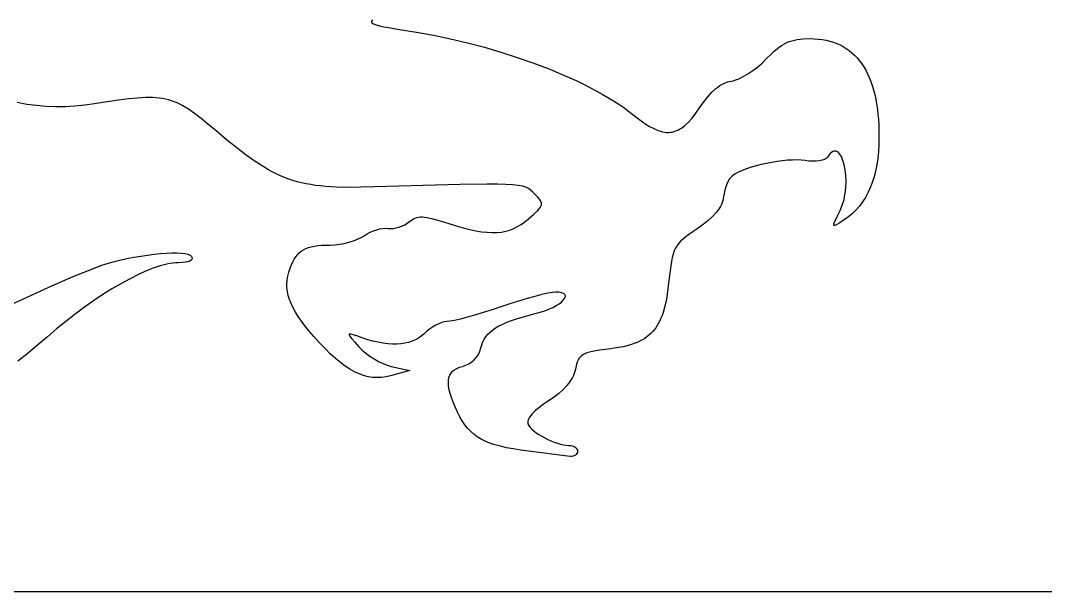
# Model space of a CAD drawing. Extents: x -29462 to 42578, y -23213 to 32194.
# Drawn here: x 22346 to 23529, y 28891 to 29549 of the extents above; entities that cross this region are included whole.
import ezdxf

# ---------------------------------------------------------------- set-up
doc = ezdxf.new("R2010")
doc.units = 0

msp = doc.modelspace()

# ---------------------------------------------------------------- linework, layer by layer
at = {"layer": 'Layer 1'}
for p, q in [((22750.98257, 29548.025836), (22750.686563, 29546.929741)), ((22750.686563, 29546.929741), (22750.854549, 29546.510612)), ((22750.854549, 29546.510612), (22751.347384, 29546.057541)), ((22751.830635, 29549.657523), (22750.98257, 29548.025836)), ((22751.347384, 29546.057541), (22753.240865, 29545.066692)), ((22753.240865, 29545.066692), (22756.233528, 29543.991424)), ((22756.233528, 29543.991424), (22760.1919, 29542.865967)), ((22760.1919, 29542.865967), (22764.982505, 29541.724553)), ((22764.982505, 29541.724553), (22770.471868, 29540.601412)), ((22770.471868, 29540.601412), (22776.526512, 29539.530774)), ((22776.526512, 29539.530774), (22783.012963, 29538.546871)), ((22783.012963, 29538.546871), (22802.622774, 29535.517992)), ((22802.622774, 29535.517992), (22822.330916, 29531.905667)), ((22822.330916, 29531.905667), (22842.03702, 29527.746435)), ((22842.03702, 29527.746435), (22861.640713, 29523.076837)), ((22861.640713, 29523.076837), (22881.041625, 29517.933413)), ((23224.508118, 29520.335568), (23227.271636, 29521.988351)), ((23227.271636, 29521.988351), (23230.049838, 29523.400828)), ((23230.049838, 29523.400828), (23232.876258, 29524.588624)), ((23232.876258, 29524.588624), (23235.78443, 29525.56736)), ((23235.78443, 29525.56736), (23238.807888, 29526.352658)), ((23238.807888, 29526.352658), (23241.980166, 29526.960143)), ((23241.980166, 29526.960143), (23245.334799, 29527.405435)), ((23245.334799, 29527.405435), (23248.90532, 29527.704159)), ((23248.90532, 29527.704159), (23256.828163, 29527.924391)), ((23256.828163, 29527.924391), (23261.672154, 29527.809652)), ((23261.672154, 29527.809652), (23266.369748, 29527.465973)), ((23266.369748, 29527.465973), (23270.920379, 29526.89416)), ((23270.920379, 29526.89416), (23275.323478, 29526.095018)), ((23275.323478, 29526.095018), (23279.578479, 29525.069353)), ((23279.578479, 29525.069353), (23283.684815, 29523.817972)), ((23283.684815, 29523.817972), (23287.641918, 29522.341679)), ((23287.641918, 29522.341679), (23291.449221, 29520.641282)), ((22881.041625, 29517.933413), (22900.139385, 29512.352705)), ((22900.139385, 29512.352705), (22918.833621, 29506.371252)), ((23206.357463, 29504.497591), (23212.930203, 29511.008931)), ((23212.930203, 29511.008931), (23215.970327, 29513.779161)), ((23215.970327, 29513.779161), (23218.890997, 29516.246596)), ((23218.890997, 29516.246596), (23221.72575, 29518.426857)), ((23221.72575, 29518.426857), (23224.508118, 29520.335568)), ((23291.449221, 29520.641282), (23295.106157, 29518.717585)), ((23295.106157, 29518.717585), (23298.612158, 29516.571394)), ((23298.612158, 29516.571394), (23301.966657, 29514.203516)), ((23301.966657, 29514.203516), (23305.169088, 29511.614756)), ((23305.169088, 29511.614756), (23308.218882, 29508.80592)), ((22918.833621, 29506.371252), (22937.023963, 29500.025596)), ((22937.023963, 29500.025596), (22954.610039, 29493.352276)), ((23196.160667, 29495.236969), (23201.438762, 29499.748954)), ((23201.438762, 29499.748954), (23206.357463, 29504.497591)), ((23308.218882, 29508.80592), (23311.115473, 29505.777815)), ((23311.115473, 29505.777815), (23313.858293, 29502.531244)), ((23313.858293, 29502.531244), (23316.446775, 29499.067016)), ((23316.446775, 29499.067016), (23318.880353, 29495.385935)), ((22954.610039, 29493.352276), (22971.491479, 29486.387834)), ((22971.491479, 29486.387834), (22987.56791, 29479.168809)), ((23179.816422, 29484.169039), (23185.184858, 29487.3422)), ((23185.184858, 29487.3422), (23190.68782, 29491.066447)), ((23190.68782, 29491.066447), (23196.160667, 29495.236969)), ((23318.880353, 29495.385935), (23321.158457, 29491.488807)), ((23321.158457, 29491.488807), (23323.280522, 29487.376439)), ((23323.280522, 29487.376439), (23325.24598, 29483.049635)), ((22987.56791, 29479.168809), (22995.272882, 29475.475247)), ((22995.272882, 29475.475247), (23002.738963, 29471.731743)), ((23152.777805, 29473.751703), (23155.032284, 29475.144839)), ((23155.032284, 29475.144839), (23157.275793, 29476.329444)), ((23157.275793, 29476.329444), (23159.509558, 29477.306601)), ((23159.509558, 29477.306601), (23161.734807, 29478.07739)), ((23161.734807, 29478.07739), (23163.952766, 29478.642893)), ((23163.952766, 29478.642893), (23166.164663, 29479.004191)), ((23166.164663, 29479.004191), (23168.064328, 29479.334966)), ((23168.064328, 29479.334966), (23170.141685, 29479.895223)), ((23170.141685, 29479.895223), (23174.747151, 29481.651776)), ((23174.747151, 29481.651776), (23179.816422, 29484.169039)), ((23325.24598, 29483.049635), (23327.054264, 29478.509202)), ((23327.054264, 29478.509202), (23328.704807, 29473.755946)), ((23002.738963, 29471.731743), (23009.953606, 29467.942863)), ((23009.953606, 29467.942863), (23016.904266, 29464.113175)), ((23016.904266, 29464.113175), (23023.578395, 29460.247248)), ((23138.951827, 29460.9532), (23143.625639, 29466.072232)), ((23143.625639, 29466.072232), (23148.231025, 29470.335516)), ((23148.231025, 29470.335516), (23150.511127, 29472.148956)), ((23150.511127, 29472.148956), (23152.777805, 29473.751703)), ((23328.704807, 29473.755946), (23330.197041, 29468.790673)), ((23330.197041, 29468.790673), (23331.530399, 29463.614188)), ((23331.530399, 29463.614188), (23332.704314, 29458.227297)), ((22353.086967, 29452.198763), (22341.924395, 29454.263742)), ((22364.182584, 29450.683146), (22353.086967, 29452.198763)), ((22375.246528, 29449.709377), (22364.182584, 29450.683146)), ((22419.891162, 29451.082465), (22408.601115, 29449.963999)), ((22431.325933, 29452.705201), (22419.891162, 29451.082465)), ((22445.831035, 29455.015392), (22431.325933, 29452.705201)), ((22458.778022, 29456.934445), (22445.831035, 29455.015392)), ((22470.335807, 29458.425315), (22458.778022, 29456.934445)), ((22480.673299, 29459.450956), (22470.335807, 29458.425315)), ((22489.959409, 29459.974323), (22480.673299, 29459.450956)), ((22498.363048, 29459.958373), (22489.959409, 29459.974323)), ((22502.286726, 29459.736577), (22498.363048, 29459.958373)), ((22506.053128, 29459.36606), (22502.286726, 29459.736577)), ((22509.683367, 29458.84219), (22506.053128, 29459.36606)), ((22513.198558, 29458.160338), (22509.683367, 29458.84219)), ((22516.619814, 29457.315873), (22513.198558, 29458.160338)), ((22519.96825, 29456.304165), (22516.619814, 29457.315873)), ((22523.264979, 29455.120581), (22519.96825, 29456.304165)), ((22526.531115, 29453.760493), (22523.264979, 29455.120581)), ((22529.787771, 29452.219269), (22526.531115, 29453.760493)), ((22533.056063, 29450.492279), (22529.787771, 29452.219269)), ((22539.712005, 29446.462478), (22533.056063, 29450.492279)), ((23023.578395, 29460.247248), (23029.963447, 29456.349647)), ((23029.963447, 29456.349647), (23036.046877, 29452.424942)), ((23036.046877, 29452.424942), (23041.816137, 29448.477699)), ((23129.359663, 29448.113291), (23134.199774, 29454.96977)), ((23134.199774, 29454.96977), (23138.951827, 29460.9532)), ((23332.704314, 29458.227297), (23333.718218, 29452.630806)), ((23333.718218, 29452.630806), (23334.571545, 29446.825521)), ((22386.314078, 29449.26994), (22375.246528, 29449.709377)), ((22397.420514, 29449.357319), (22386.314078, 29449.26994)), ((22408.601115, 29449.963999), (22397.420514, 29449.357319)), ((22546.667852, 29441.634044), (22539.712005, 29446.462478)), ((22554.092515, 29435.969933), (22546.667852, 29441.634044)), ((23041.816137, 29448.477699), (23047.258681, 29444.512486)), ((23047.258681, 29444.512486), (23052.361963, 29440.533871)), ((23052.361963, 29440.533871), (23058.98657, 29435.364308)), ((23120.737573, 29436.406956), (23124.986339, 29441.866614)), ((23124.986339, 29441.866614), (23129.359663, 29448.113291)), ((23334.571545, 29446.825521), (23335.263728, 29440.812248)), ((23335.263728, 29440.812248), (23335.794198, 29434.591793)), ((22562.154905, 29429.433101), (22554.092515, 29435.969933)), ((22571.023933, 29421.986501), (22562.154905, 29429.433101)), ((23058.98657, 29435.364308), (23065.186448, 29430.929891)), ((23065.186448, 29430.929891), (23071.000831, 29427.234324)), ((23071.000831, 29427.234324), (23076.468955, 29424.281314)), ((23110.403122, 29426.17671), (23112.456777, 29427.833881)), ((23112.456777, 29427.833881), (23116.574131, 29431.730614)), ((23116.574131, 29431.730614), (23120.737573, 29436.406956)), ((23335.794198, 29434.591793), (23336.162388, 29428.164961)), ((23336.162388, 29428.164961), (23336.367733, 29421.532558)), ((22583.643536, 29411.430965), (22571.023933, 29421.986501)), ((23076.468955, 29424.281314), (23081.630054, 29422.074564)), ((23081.630054, 29422.074564), (23084.10773, 29421.252195)), ((23084.10773, 29421.252195), (23086.523363, 29420.617781)), ((23086.523363, 29420.617781), (23088.881857, 29420.171785)), ((23088.881857, 29420.171785), (23091.188117, 29419.91467)), ((23091.188117, 29419.91467), (23093.447047, 29419.846899)), ((23093.447047, 29419.846899), (23095.66355, 29419.968936)), ((23095.66355, 29419.968936), (23097.842533, 29420.281244)), ((23097.842533, 29420.281244), (23099.988898, 29420.784285)), ((23099.988898, 29420.784285), (23102.107551, 29421.478523)), ((23102.107551, 29421.478523), (23104.203396, 29422.364422)), ((23104.203396, 29422.364422), (23106.281336, 29423.442444)), ((23106.281336, 29423.442444), (23108.346277, 29424.713052)), ((23108.346277, 29424.713052), (23110.403122, 29426.17671)), ((23336.367733, 29421.532558), (23336.409663, 29414.695391)), ((22595.338762, 29402.013242), (22583.643536, 29411.430965)), ((23336.210537, 29406.077875), (23335.711207, 29397.832404)), ((23336.409663, 29414.695391), (23336.210537, 29406.077875)), ((22606.274107, 29393.674931), (22595.338762, 29402.013242)), ((22616.614069, 29386.357634), (22606.274107, 29393.674931)), ((23276.981953, 29391.383591), (23276.398025, 29390.633058)), ((23278.530404, 29393.662181), (23276.981953, 29391.383591)), ((23280.055798, 29395.468214), (23278.530404, 29393.662181)), ((23281.553379, 29396.821835), (23280.055798, 29395.468214)), ((23283.018391, 29397.743188), (23281.553379, 29396.821835)), ((23284.44608, 29398.252421), (23283.018391, 29397.743188)), ((23285.831688, 29398.369677), (23284.44608, 29398.252421)), ((23287.170462, 29398.115103), (23285.831688, 29398.369677)), ((23288.457646, 29397.508844), (23287.170462, 29398.115103)), ((23289.688484, 29396.571046), (23288.457646, 29397.508844)), ((23290.858221, 29395.321853), (23289.688484, 29396.571046)), ((23291.962101, 29393.781412), (23290.858221, 29395.321853)), ((23292.995368, 29391.969867), (23291.962101, 29393.781412)), ((23293.953268, 29389.907365), (23292.995368, 29391.969867)), ((23335.711207, 29397.832404), (23334.90992, 29389.95465)), ((22621.612187, 29383.063616), (22616.614069, 29386.357634)), ((22626.523146, 29380.002951), (22621.612187, 29383.063616)), ((22631.367509, 29377.16834), (22626.523146, 29380.002951)), ((23188.936313, 29379.619827), (23183.604297, 29377.85397)), ((23194.606599, 29381.267816), (23188.936313, 29379.619827)), ((23200.529573, 29382.780208), (23194.606599, 29381.267816)), ((23206.619653, 29384.139271), (23200.529573, 29382.780208)), ((23212.791258, 29385.327275), (23206.619653, 29384.139271)), ((23218.958807, 29386.32649), (23212.791258, 29385.327275)), ((23225.036718, 29387.119184), (23218.958807, 29386.32649)), ((23230.939409, 29387.687627), (23225.036718, 29387.119184)), ((23236.5813, 29388.014089), (23230.939409, 29387.687627)), ((23241.876808, 29388.080839), (23236.5813, 29388.014089)), ((23246.740353, 29387.870147), (23241.876808, 29388.080839)), ((23251.086353, 29387.364281), (23246.740353, 29387.870147)), ((23255.499217, 29386.813083), (23251.086353, 29387.364281)), ((23259.77529, 29386.594971), (23255.499217, 29386.813083)), ((23263.81498, 29386.693917), (23259.77529, 29386.594971)), ((23267.518694, 29387.093895), (23263.81498, 29386.693917)), ((23270.786841, 29387.778878), (23267.518694, 29387.093895)), ((23273.519828, 29388.732839), (23270.786841, 29387.778878)), ((23275.618062, 29389.939753), (23273.519828, 29388.732839)), ((23276.398025, 29390.633058), (23275.618062, 29389.939753)), ((23294.831045, 29387.61405), (23293.953268, 29389.907365)), ((23296.327208, 29382.415566), (23294.831045, 29387.61405)), ((23297.445813, 29376.535578), (23296.327208, 29382.415566)), ((23333.80492, 29382.440283), (23332.394455, 29375.284976)), ((23334.90992, 29389.95465), (23333.80492, 29382.440283)), ((22636.165836, 29374.552483), (22631.367509, 29377.16834)), ((22640.938692, 29372.148079), (22636.165836, 29374.552483)), ((22645.706637, 29369.947829), (22640.938692, 29372.148079)), ((22650.490234, 29367.944433), (22645.706637, 29369.947829)), ((22655.310045, 29366.130591), (22650.490234, 29367.944433)), ((23165.701806, 29368.372016), (23164.059842, 29366.172884)), ((23167.370553, 29369.966481), (23165.701806, 29368.372016)), ((23170.493678, 29372.026501), (23167.370553, 29369.966481)), ((23174.297398, 29374.039576), (23170.493678, 29372.026501)), ((23178.696131, 29375.987976), (23174.297398, 29374.039576)), ((23183.604297, 29377.85397), (23178.696131, 29375.987976)), ((23298.148816, 29370.135249), (23297.445813, 29376.535578)), ((23298.398174, 29363.375744), (23298.148816, 29370.135249)), ((23330.676769, 29368.484401), (23328.650109, 29362.034227)), ((23332.394455, 29375.284976), (23330.676769, 29368.484401)), ((22660.186633, 29364.499003), (22655.310045, 29366.130591)), ((22665.14056, 29363.042369), (22660.186633, 29364.499003)), ((22670.192388, 29361.753389), (22665.14056, 29363.042369)), ((22675.362678, 29360.624763), (22670.192388, 29361.753389)), ((22680.671994, 29359.649192), (22675.362678, 29360.624763)), ((22686.140897, 29358.819374), (22680.671994, 29359.649192)), ((22691.789951, 29358.128011), (22686.140897, 29358.819374)), ((22697.639716, 29357.567803), (22691.789951, 29358.128011)), ((22710.023631, 29356.811649), (22697.639716, 29357.567803)), ((22723.45714, 29356.492514), (22710.023631, 29356.811649)), ((22738.104742, 29356.551998), (22723.45714, 29356.492514)), ((22754.130933, 29356.931701), (22738.104742, 29356.551998)), ((22810.613676, 29358.65514), (22754.130933, 29356.931701)), ((22853.311261, 29359.789227), (22810.613676, 29358.65514)), ((22884.349876, 29360.24299), (22853.311261, 29359.789227)), ((22896.161503, 29360.186322), (22884.349876, 29360.24299)), ((22905.855708, 29359.925458), (22896.161503, 29360.186322)), ((22913.698263, 29359.449029), (22905.855708, 29359.925458)), ((22919.954943, 29358.745663), (22913.698263, 29359.449029)), ((22924.89152, 29357.803987), (22919.954943, 29358.745663)), ((22928.773767, 29356.612631), (22924.89152, 29357.803987)), ((22931.867459, 29355.160224), (22928.773767, 29356.612631)), ((23159.719567, 29356.942272), (23158.609655, 29353.319257)), ((23161.02623, 29360.358533), (23159.719567, 29356.942272)), ((23162.487153, 29363.468564), (23161.02623, 29360.358533)), ((23164.059842, 29366.172884), (23162.487153, 29363.468564)), ((23297.383778, 29349.423857), (23298.155842, 29356.418225)), ((23298.155842, 29356.418225), (23298.398174, 29363.375744)), ((23326.312719, 29355.930128), (23323.662847, 29350.167775)), ((23328.650109, 29362.034227), (23326.312719, 29355.930128)), ((22934.438369, 29353.435394), (22931.867459, 29355.160224)), ((22936.752269, 29351.42677), (22934.438369, 29353.435394)), ((22939.074933, 29349.122981), (22936.752269, 29351.42677)), ((22942.872662, 29345.13602), (22939.074933, 29349.122981)), ((22944.329855, 29343.425609), (22942.872662, 29345.13602)), ((23157.150053, 29345.850881), (23156.784183, 29343.553435)), ((23157.738986, 29349.588967), (23157.150053, 29345.850881)), ((23158.609655, 29353.319257), (23157.738986, 29349.588967)), ((23296.043938, 29342.553803), (23296.787208, 29345.963218)), ((23296.787208, 29345.963218), (23297.383778, 29349.423857)), ((23320.698738, 29344.742839), (23317.418637, 29339.650992)), ((23323.662847, 29350.167775), (23320.698738, 29344.742839)), ((22944.203812, 29331.607344), (22945.448873, 29333.251794)), ((22945.480646, 29341.854126), (22944.329855, 29343.425609)), ((22945.448873, 29333.251794), (22946.324773, 29334.773807)), ((22946.31607, 29340.384234), (22945.480646, 29341.854126)), ((22946.827159, 29338.978594), (22946.31607, 29340.384234)), ((22946.324773, 29334.773807), (22946.840477, 29336.210718)), ((22947.00495, 29337.599868), (22946.827159, 29338.978594)), ((22946.840477, 29336.210718), (22947.00495, 29337.599868)), ((23151.996657, 29332.172901), (23150.431556, 29329.899379)), ((23153.356187, 29334.443712), (23151.996657, 29332.172901)), ((23154.512423, 29336.714492), (23153.356187, 29334.443712)), ((23155.467648, 29338.98792), (23154.512423, 29336.714492)), ((23156.224141, 29341.266675), (23155.467648, 29338.98792)), ((23156.784183, 29343.553435), (23156.224141, 29341.266675)), ((23291.508753, 29329.831291), (23292.886376, 29332.834356)), ((23292.886376, 29332.834356), (23294.098277, 29335.969226)), ((23294.098277, 29335.969226), (23295.149213, 29339.215757)), ((23295.149213, 29339.215757), (23296.043938, 29342.553803)), ((23313.82079, 29334.887905), (23309.903444, 29330.44925)), ((23317.418637, 29339.650992), (23313.82079, 29334.887905)), ((22799.374173, 29320.248676), (22801.180194, 29321.07611)), ((22801.180194, 29321.07611), (22803.064228, 29321.701359)), ((22803.064228, 29321.701359), (22805.065054, 29322.123057)), ((22805.065054, 29322.123057), (22807.221454, 29322.339838)), ((22807.221454, 29322.339838), (22809.572207, 29322.350335)), ((22809.572207, 29322.350335), (22812.156093, 29322.153183)), ((22812.156093, 29322.153183), (22815.011894, 29321.747015)), ((22815.011894, 29321.747015), (22821.694358, 29320.30217)), ((22821.694358, 29320.30217), (22829.92984, 29318.004871)), ((22932.127283, 29320.241681), (22938.164001, 29325.565981)), ((22938.164001, 29325.565981), (22942.580623, 29329.803117)), ((22942.580623, 29329.803117), (22944.203812, 29331.607344)), ((23144.480015, 29323.035763), (23139.442656, 29318.397351)), ((23148.658602, 29327.620468), (23144.480015, 29323.035763)), ((23150.431556, 29329.899379), (23148.658602, 29327.620468)), ((23285.736471, 29317.955071), (23288.108991, 29322.979379)), ((23288.108991, 29322.979379), (23291.508753, 29329.831291)), ((23301.103234, 29322.527921), (23296.216863, 29319.036591)), ((23305.664843, 29326.330698), (23301.103234, 29322.527921)), ((23309.903444, 29330.44925), (23305.664843, 29326.330698)), ((22756.831122, 29307.593988), (22760.530716, 29308.579439)), ((22760.530716, 29308.579439), (22764.049316, 29309.201767)), ((22764.049316, 29309.201767), (22767.27431, 29309.426056)), ((22767.27431, 29309.426056), (22770.093083, 29309.217391)), ((22770.093083, 29309.217391), (22772.838374, 29308.985285)), ((22772.838374, 29308.985285), (22775.852242, 29309.14206)), ((22775.852242, 29309.14206), (22779.035772, 29309.657675)), ((22779.035772, 29309.657675), (22782.290052, 29310.50209)), ((22782.290052, 29310.50209), (22785.516166, 29311.645262)), ((22785.516166, 29311.645262), (22788.615203, 29313.057152)), ((22788.615203, 29313.057152), (22791.488246, 29314.707719)), ((22791.488246, 29314.707719), (22794.036383, 29316.566921)), ((22794.036383, 29316.566921), (22797.607384, 29319.220422)), ((22797.607384, 29319.220422), (22799.374173, 29320.248676)), ((22829.92984, 29318.004871), (22840.028583, 29314.844191)), ((22840.028583, 29314.844191), (22848.646338, 29312.162862)), ((22848.646338, 29312.162862), (22856.708549, 29309.873906)), ((22856.708549, 29309.873906), (22864.2525, 29307.979492)), ((22910.421068, 29307.287797), (22914.978544, 29309.041802)), ((22914.978544, 29309.041802), (22919.390618, 29311.212026)), ((22919.390618, 29311.212026), (22923.694575, 29313.800635)), ((22923.694575, 29313.800635), (22927.927702, 29316.809797)), ((22927.927702, 29316.809797), (22932.127283, 29320.241681)), ((23126.718653, 29308.873681), (23117.702682, 29302.682041)), ((23133.528282, 29313.683802), (23126.718653, 29308.873681)), ((23139.442656, 29318.397351), (23133.528282, 29313.683802)), ((23284.226559, 29313.565979), (23284.447325, 29314.630647)), ((23284.297687, 29312.878387), (23284.226559, 29313.565979)), ((23284.667724, 29312.551906), (23284.297687, 29312.878387)), ((23284.447325, 29314.630647), (23285.736471, 29317.955071)), ((23285.343688, 29312.570572), (23284.667724, 29312.551906)), ((23286.332596, 29312.918418), (23285.343688, 29312.570572)), ((23287.641463, 29313.579481), (23286.332596, 29312.918418)), ((23291.247143, 29315.777394), (23287.641463, 29313.579481)), ((23296.216863, 29319.036591), (23291.247143, 29315.777394)), ((22734.695435, 29296.587507), (22738.941126, 29298.584553)), ((22738.941126, 29298.584553), (22742.475083, 29300.719281)), ((22742.475083, 29300.719281), (22745.772515, 29302.808062)), ((22745.772515, 29302.808062), (22749.339408, 29304.673384)), ((22749.339408, 29304.673384), (22753.063148, 29306.280331)), ((22753.063148, 29306.280331), (22756.831122, 29307.593988)), ((22864.2525, 29307.979492), (22871.315478, 29306.481788)), ((22871.315478, 29306.481788), (22877.934769, 29305.38296)), ((22877.934769, 29305.38296), (22884.147657, 29304.685177)), ((22884.147657, 29304.685177), (22889.991429, 29304.390606)), ((22889.991429, 29304.390606), (22895.50337, 29304.501415)), ((22895.50337, 29304.501415), (22900.720767, 29305.019771)), ((22900.720767, 29305.019771), (22905.680904, 29305.947843)), ((22905.680904, 29305.947843), (22910.421068, 29307.287797)), ((23110.755101, 29297.296167), (23107.952032, 29294.706652)), ((23113.991328, 29299.928131), (23110.755101, 29297.296167)), ((23117.702682, 29302.682041), (23113.991328, 29299.928131)), ((22672.196448, 29284.540343), (22674.933837, 29285.920795)), ((22674.933837, 29285.920795), (22677.947235, 29287.070409)), ((22677.947235, 29287.070409), (22681.263284, 29288.004572)), ((22681.263284, 29288.004572), (22684.908623, 29288.738673)), ((22684.908623, 29288.738673), (22688.909892, 29289.288098)), ((22688.909892, 29289.288098), (22693.293732, 29289.668232)), ((22693.293732, 29289.668232), (22698.086782, 29289.894465)), ((22698.086782, 29289.894465), (22703.315683, 29289.982181)), ((22703.315683, 29289.982181), (22708.441473, 29290.221025)), ((22708.441473, 29290.221025), (22713.824188, 29290.863867)), ((22713.824188, 29290.863867), (22719.302385, 29291.866323)), ((22719.302385, 29291.866323), (22724.71462, 29293.184006)), ((22724.71462, 29293.184006), (22729.899452, 29294.772529)), ((22729.899452, 29294.772529), (22734.695435, 29296.587507)), ((23101.722065, 29286.397843), (23100.231923, 29283.183166)), ((23103.477485, 29289.336986), (23101.722065, 29286.397843)), ((23105.54015, 29292.080091), (23103.477485, 29289.336986)), ((23107.952032, 29294.706652), (23105.54015, 29292.080091)), ((22460.557468, 29272.608815), (22468.614911, 29274.386367)), ((22468.614911, 29274.386367), (22476.687475, 29275.967929)), ((22476.687475, 29275.967929), (22484.688184, 29277.346017)), ((22484.688184, 29277.346017), (22492.530063, 29278.513152)), ((22492.530063, 29278.513152), (22500.126135, 29279.461851)), ((22500.126135, 29279.461851), (22507.389425, 29280.184634)), ((22507.389425, 29280.184634), (22514.232956, 29280.674019)), ((22514.232956, 29280.674019), (22520.569752, 29280.922525)), ((22520.569752, 29280.922525), (22526.312838, 29280.92267)), ((22526.312838, 29280.92267), (22531.375238, 29280.666975)), ((22531.375238, 29280.666975), (22535.669974, 29280.147956)), ((22535.669974, 29280.147956), (22539.110073, 29279.358133)), ((22539.110073, 29279.358133), (22540.482452, 29278.859332)), ((22540.482452, 29278.859332), (22541.608557, 29278.290025)), ((22541.608557, 29278.290025), (22542.477513, 29277.649276)), ((22542.477513, 29277.649276), (22543.07845, 29276.93615)), ((22543.314321, 29273.205706), (22542.793257, 29272.606593)), ((22543.07845, 29276.93615), (22543.51303, 29276.095876)), ((22543.649405, 29273.85533), (22543.314321, 29273.205706)), ((22543.51303, 29276.095876), (22543.751333, 29275.301555)), ((22543.795933, 29274.554326), (22543.649405, 29273.85533)), ((22543.751333, 29275.301555), (22543.795933, 29274.554326)), ((22660.076478, 29270.548397), (22661.71725, 29273.636994)), ((22661.71725, 29273.636994), (22663.47419, 29276.402433)), ((22663.47419, 29276.402433), (22665.373941, 29278.8601)), ((22665.373941, 29278.8601), (22667.44314, 29281.025383)), ((22667.44314, 29281.025383), (22669.708429, 29282.913669)), ((22669.708429, 29282.913669), (22672.196448, 29284.540343)), ((23097.879584, 29275.609222), (23096.933448, 29271.090964)), ((23098.965086, 29279.613457), (23097.879584, 29275.609222)), ((23100.231923, 29283.183166), (23098.965086, 29279.613457)), ((22419.141938, 29258.833494), (22429.883389, 29263.134071)), ((22429.883389, 29263.134071), (22438.579386, 29266.410239)), ((22438.579386, 29266.410239), (22444.83585, 29268.49566)), ((22444.83585, 29268.49566), (22452.602122, 29270.642752)), ((22452.602122, 29270.642752), (22460.557468, 29272.608815)), ((22498.937927, 29263.188091), (22490.21077, 29259.702315)), ((22507.134393, 29265.960167), (22498.937927, 29263.188091)), ((22514.738199, 29267.98355), (22507.134393, 29265.960167)), ((22518.298488, 29268.703544), (22514.738199, 29267.98355)), ((22521.687374, 29269.223242), (22518.298488, 29268.703544)), ((22524.89711, 29269.538269), (22521.687374, 29269.223242)), ((22527.91995, 29269.64425), (22524.89711, 29269.538269)), ((22532.238314, 29269.768821), (22527.91995, 29269.64425)), ((22535.905419, 29270.136456), (22532.238314, 29269.768821)), ((22538.900672, 29270.73804), (22535.905419, 29270.136456)), ((22541.203483, 29271.564457), (22538.900672, 29270.73804)), ((22542.793257, 29272.606593), (22541.203483, 29271.564457)), ((22655.491533, 29258.696788), (22657.036883, 29263.340181)), ((22657.036883, 29263.340181), (22658.525236, 29267.121255)), ((22658.525236, 29267.121255), (22660.076478, 29270.548397)), ((23096.084707, 29265.979187), (23095.291391, 29260.194394)), ((23096.933448, 29271.090964), (23096.084707, 29265.979187)), ((22378.585655, 29241.448705), (22406.749113, 29253.674847)), ((22406.749113, 29253.674847), (22419.141938, 29258.833494)), ((22471.412268, 29250.729649), (22461.464863, 29245.31275)), ((22481.014894, 29255.537836), (22471.412268, 29250.729649)), ((22490.21077, 29259.702315), (22481.014894, 29255.537836)), ((22653.23268, 29245.186676), (22653.58015, 29249.646879)), ((22653.58015, 29249.646879), (22654.336194, 29254.141302)), ((22654.336194, 29254.141302), (22655.491533, 29258.696788)), ((23095.291391, 29260.194394), (23093.703153, 29246.287781)), ((22348.54565, 29227.78636), (22378.585655, 29241.448705)), ((22451.234647, 29239.322133), (22440.783592, 29232.792795)), ((22461.464863, 29245.31275), (22451.234647, 29239.322133)), ((22653.303067, 29240.73385), (22653.23268, 29245.186676)), ((22653.800592, 29236.261556), (22653.303067, 29240.73385)), ((23093.703153, 29246.287781), (23092.503101, 29236.552764)), ((22331.3856, 29220.013627), (22348.54565, 29227.78636)), ((22430.173667, 29225.75973), (22419.466842, 29218.257934)), ((22440.783592, 29232.792795), (22430.173667, 29225.75973)), ((22654.734537, 29231.742952), (22653.800592, 29236.261556)), ((22656.114183, 29227.151193), (22654.734537, 29231.742952)), ((22657.948812, 29222.459438), (22656.114183, 29227.151193)), ((22930.30668, 29228.21128), (22920.622965, 29225.325017)), ((22939.295425, 29230.729322), (22930.30668, 29228.21128)), ((22947.330884, 29232.80933), (22939.295425, 29230.729322)), ((22954.15474, 29234.381487), (22947.330884, 29232.80933)), ((22959.508678, 29235.375979), (22954.15474, 29234.381487)), ((22963.134383, 29235.722991), (22959.508678, 29235.375979)), ((22967.143028, 29235.531286), (22963.134383, 29235.722991)), ((22970.255215, 29234.981514), (22967.143028, 29235.531286)), ((22969.949789, 29224.300433), (22972.109445, 29226.292273)), ((22972.506779, 29234.111689), (22970.255215, 29234.981514)), ((22972.109445, 29226.292273), (22973.623485, 29228.192147)), ((22973.321025, 29233.568636), (22972.506779, 29234.111689)), ((22973.933553, 29232.959825), (22973.321025, 29233.568636)), ((22973.623485, 29228.192147), (22974.456072, 29229.96204)), ((22974.348843, 29232.290008), (22973.933553, 29232.959825)), ((22974.571373, 29231.563937), (22974.348843, 29232.290008)), ((22974.456072, 29229.96204), (22974.605623, 29230.786364)), ((22974.605623, 29230.786364), (22974.571373, 29231.563937)), ((23091.057327, 29227.67074), (23089.328811, 29219.601008)), ((23092.503101, 29236.552764), (23091.057327, 29227.67074)), ((22419.466842, 29218.257934), (22408.725088, 29210.322403)), ((22660.247705, 29217.640842), (22657.948812, 29222.459438)), ((22663.020144, 29212.668562), (22660.247705, 29217.640842)), ((22889.91617, 29215.314007), (22879.829269, 29212.129448)), ((22900.203883, 29218.727091), (22889.91617, 29215.314007)), ((22910.502594, 29222.140349), (22900.203883, 29218.727091)), ((22920.622965, 29225.325017), (22910.502594, 29222.140349)), ((22945.440602, 29212.546896), (22950.721443, 29214.292234)), ((22950.721443, 29214.292234), (22955.571673, 29216.173692)), ((22955.571673, 29216.173692), (22959.955456, 29218.153256)), ((22959.955456, 29218.153256), (22963.83696, 29220.19291)), ((22963.83696, 29220.19291), (22967.180349, 29222.25464)), ((22967.180349, 29222.25464), (22969.949789, 29224.300433)), ((23089.328811, 29219.601008), (23087.280533, 29212.302867)), ((22408.725088, 29210.322403), (22398.010375, 29201.988132)), ((22666.275411, 29207.515754), (22663.020144, 29212.668562)), ((22670.022787, 29202.155576), (22666.275411, 29207.515754)), ((22674.271553, 29196.561183), (22670.022787, 29202.155576)), ((22841.358797, 29202.078513), (22837.847883, 29201.731491)), ((22846.605128, 29203.073027), (22841.358797, 29202.078513)), ((22853.331109, 29204.645205), (22846.605128, 29203.073027)), ((22861.28097, 29206.72522), (22853.331109, 29204.645205)), ((22870.198946, 29209.243243), (22861.28097, 29206.72522)), ((22879.829269, 29212.129448), (22870.198946, 29209.243243)), ((22907.013068, 29200.924111), (22912.376074, 29202.957919)), ((22912.376074, 29202.957919), (22918.304127, 29204.961906)), ((22918.304127, 29204.961906), (22924.825869, 29206.954148)), ((22924.825869, 29206.954148), (22939.764983, 29210.975691)), ((22939.764983, 29210.975691), (22945.440602, 29212.546896)), ((23083.527581, 29202.713351), (23082.076611, 29199.858548)), ((23084.875473, 29205.735614), (23083.527581, 29202.713351)), ((23086.124914, 29208.930423), (23084.875473, 29205.735614)), ((23087.280533, 29212.302867), (23086.124914, 29208.930423)), ((22387.384672, 29193.290115), (22376.90995, 29184.26335)), ((22398.010375, 29201.988132), (22387.384672, 29193.290115)), ((22679.030991, 29190.705733), (22674.271553, 29196.561183)), ((22684.310383, 29184.562381), (22679.030991, 29190.705733)), ((22814.232073, 29190.264408), (22811.090883, 29187.376691)), ((22817.649754, 29192.956474), (22814.232073, 29190.264408)), ((22821.234743, 29195.39452), (22817.649754, 29192.956474)), ((22824.877855, 29197.520176), (22821.234743, 29195.39452)), ((22828.469909, 29199.275071), (22824.877855, 29197.520176)), ((22831.901721, 29200.600835), (22828.469909, 29199.275071)), ((22835.064106, 29201.439099), (22831.901721, 29200.600835)), ((22837.847883, 29201.731491), (22835.064106, 29201.439099)), ((22887.671314, 29189.675146), (22890.638699, 29192.129178)), ((22890.638699, 29192.129178), (22894.027925, 29194.463016)), ((22894.027925, 29194.463016), (22897.867635, 29196.694734)), ((22897.867635, 29196.694734), (22902.186469, 29198.842408)), ((22902.186469, 29198.842408), (22907.013068, 29200.924111)), ((23077.05896, 29192.248013), (23075.149404, 29190.012168)), ((23078.846928, 29194.630966), (23077.05896, 29192.248013)), ((23080.517936, 29197.166115), (23078.846928, 29194.630966)), ((23082.076611, 29199.858548), (23080.517936, 29197.166115)), ((22376.90995, 29184.26335), (22365.993775, 29174.861763)), ((22690.885152, 29177.272679), (22684.310383, 29184.562381)), ((22725.015184, 29187.115893), (22724.98827, 29186.590363)), ((22724.98827, 29186.590363), (22725.274574, 29185.823822)), ((22725.352636, 29187.413391), (22725.015184, 29187.115893)), ((22725.274574, 29185.823822), (22725.876775, 29184.803291)), ((22725.997946, 29187.495836), (22725.352636, 29187.413391)), ((22725.876775, 29184.803291), (22728.039588, 29181.948338)), ((22726.948435, 29187.376208), (22725.997946, 29187.495836)), ((22729.754229, 29186.58265), (22726.948435, 29187.376208)), ((22728.039588, 29181.948338), (22731.498145, 29177.921669)), ((22733.748583, 29185.136551), (22729.754229, 29186.58265)), ((22740.177759, 29182.831838), (22733.748583, 29185.136551)), ((22746.441105, 29180.855098), (22740.177759, 29182.831838)), ((22752.528575, 29179.205899), (22746.441105, 29180.855098)), ((22758.430125, 29177.883812), (22752.528575, 29179.205899)), ((22797.74411, 29179.03144), (22793.69151, 29177.75214)), ((22801.520391, 29180.633976), (22797.74411, 29179.03144)), ((22805.01031, 29182.559317), (22801.520391, 29180.633976)), ((22808.203822, 29184.807032), (22805.01031, 29182.559317)), ((22811.090883, 29187.376691), (22808.203822, 29184.807032)), ((22879.447372, 29178.295581), (22881.0138, 29181.411137)), ((22881.0138, 29181.411137), (22882.887506, 29184.3342)), ((22882.887506, 29184.3342), (22885.09713, 29187.082845)), ((22885.09713, 29187.082845), (22887.671314, 29189.675146)), ((23060.879587, 29179.401458), (23057.989348, 29178.052914)), ((23063.615847, 29180.861496), (23060.879587, 29179.401458)), ((23066.202753, 29182.438116), (23063.615847, 29180.861496)), ((23068.644935, 29184.136405), (23066.202753, 29182.438116)), ((23070.947019, 29185.961452), (23068.644935, 29184.136405)), ((23073.113633, 29187.918344), (23070.947019, 29185.961452)), ((23075.149404, 29190.012168), (23073.113633, 29187.918344)), ((22365.993775, 29174.861763), (22354.500122, 29165.421836)), ((22697.209909, 29170.635619), (22690.885152, 29177.272679)), ((22703.308482, 29164.638831), (22697.209909, 29170.635619)), ((22731.498145, 29177.921669), (22736.273883, 29172.619451)), ((22736.273883, 29172.619451), (22739.950126, 29168.9603)), ((22739.950126, 29168.9603), (22744.217718, 29165.355463)), ((22764.135712, 29176.888405), (22758.430125, 29177.883812)), ((22769.63529, 29176.219248), (22764.135712, 29176.888405)), ((22774.918816, 29175.87591), (22769.63529, 29176.219248)), ((22779.976245, 29175.857961), (22774.918816, 29175.87591)), ((22784.797534, 29176.16497), (22779.976245, 29175.857961)), ((22789.372637, 29176.796507), (22784.797534, 29176.16497)), ((22793.69151, 29177.75214), (22789.372637, 29176.796507)), ((22874.163703, 29163.987641), (22875.878025, 29167.56616)), ((22875.878025, 29167.56616), (22877.121783, 29171.414691)), ((22877.121783, 29171.414691), (22878.15958, 29174.969457)), ((22878.15958, 29174.969457), (22879.447372, 29178.295581)), ((23002.379829, 29166.55491), (22999.480078, 29165.67855)), ((23005.720612, 29167.342803), (23002.379829, 29166.55491)), ((23013.883373, 29168.750006), (23005.720612, 29167.342803)), ((23024.284553, 29170.093781), (23013.883373, 29168.750006)), ((23033.057519, 29171.307574), (23024.284553, 29170.093781)), ((23041.066486, 29172.804536), (23033.057519, 29171.307574)), ((23048.348473, 29174.62537), (23041.066486, 29172.804536)), ((23054.9405, 29176.810776), (23048.348473, 29174.62537)), ((23057.989348, 29178.052914), (23054.9405, 29176.810776)), ((22354.500122, 29165.421836), (22342.774057, 29156.198469)), ((22709.204699, 29159.269944), (22703.308482, 29164.638831)), ((22714.922389, 29154.51659), (22709.204699, 29159.269944)), ((22744.217718, 29165.355463), (22748.923292, 29161.897565)), ((22748.923292, 29161.897565), (22753.913478, 29158.679231)), ((22753.913478, 29158.679231), (22759.034909, 29155.793087)), ((22759.034909, 29155.793087), (22764.134215, 29153.331759)), ((22863.293156, 29153.06144), (22866.543546, 29155.216033)), ((22866.543546, 29155.216033), (22869.461845, 29157.77819)), ((22869.461845, 29157.77819), (22872.013437, 29160.713521)), ((22872.013437, 29160.713521), (22874.163703, 29163.987641)), ((22988.210708, 29155.03394), (22987.416349, 29152.578547)), ((22989.129906, 29157.207243), (22988.210708, 29155.03394)), ((22990.213468, 29159.12266), (22989.129906, 29157.207243)), ((22991.500918, 29160.804393), (22990.213468, 29159.12266)), ((22993.03178, 29162.276646), (22991.500918, 29160.804393)), ((22994.845578, 29163.563621), (22993.03178, 29162.276646)), ((22996.981836, 29164.689521), (22994.845578, 29163.563621)), ((22999.480078, 29165.67855), (22996.981836, 29164.689521)), ((22720.48538, 29150.366398), (22714.922389, 29154.51659)), ((22725.917502, 29146.806997), (22720.48538, 29150.366398)), ((22731.242583, 29143.826018), (22725.917502, 29146.806997)), ((22736.484451, 29141.411092), (22731.242583, 29143.826018)), ((22764.134215, 29153.331759), (22769.05803, 29151.387872)), ((22769.05803, 29151.387872), (22773.652983, 29150.054051)), ((22794.897783, 29145.173671), (22772.849183, 29139.316981)), ((22773.652983, 29150.054051), (22794.897783, 29145.173671)), ((22842.571998, 29142.32135), (22844.392008, 29144.409397)), ((22844.392008, 29144.409397), (22846.636875, 29146.21952)), ((22846.636875, 29146.21952), (22849.307995, 29147.764733)), ((22849.307995, 29147.764733), (22852.406765, 29149.058052)), ((22852.406765, 29149.058052), (22855.934583, 29150.112491)), ((22855.934583, 29150.112491), (22859.745296, 29151.348796)), ((22859.745296, 29151.348796), (22863.293156, 29153.06144)), ((22985.47041, 29144.321654), (22984.714141, 29141.935056)), ((22986.044053, 29146.724681), (22985.47041, 29144.321654)), ((22987.416349, 29152.578547), (22986.044053, 29146.724681)), ((22741.666936, 29139.549847), (22736.484451, 29141.411092)), ((22746.813865, 29138.229915), (22741.666936, 29139.549847)), ((22751.949067, 29137.438924), (22746.813865, 29138.229915)), ((22757.096372, 29137.164505), (22751.949067, 29137.438924)), ((22762.279607, 29137.394288), (22757.096372, 29137.164505)), ((22767.522601, 29138.115904), (22762.279607, 29137.394288)), ((22772.849183, 29139.316981), (22767.522601, 29138.115904)), ((22839.51258, 29130.929624), (22839.647135, 29134.259516)), ((22839.647135, 29134.259516), (22840.200959, 29137.259425)), ((22840.200959, 29137.259425), (22841.175447, 29139.942364)), ((22841.175447, 29139.942364), (22842.571998, 29142.32135)), ((22979.863886, 29132.553545), (22978.195296, 29130.249535)), ((22981.350119, 29134.874131), (22979.863886, 29132.553545)), ((22982.653942, 29137.211265), (22981.350119, 29134.874131)), ((22983.775301, 29139.564917), (22982.653942, 29137.211265)), ((22984.714141, 29141.935056), (22983.775301, 29139.564917)), ((22839.795896, 29127.256733), (22839.51258, 29130.929624)), ((22840.495685, 29123.227829), (22839.795896, 29127.256733)), ((22841.610551, 29118.829897), (22840.495685, 29123.227829)), ((22972.095929, 29123.437261), (22967.118891, 29118.979172)), ((22976.344404, 29127.962131), (22972.095929, 29123.437261)), ((22978.195296, 29130.249535), (22976.344404, 29127.962131)), ((22843.139097, 29114.049922), (22841.610551, 29118.829897)), ((22845.079926, 29108.874889), (22843.139097, 29114.049922)), ((22847.43164, 29103.291784), (22845.079926, 29108.874889)), ((22954.980853, 29110.264281), (22949.098886, 29106.344181)), ((22961.413722, 29114.588099), (22954.980853, 29110.264281)), ((22967.118891, 29118.979172), (22961.413722, 29114.588099)), ((22850.192843, 29097.287591), (22847.43164, 29103.291784)), ((22852.83502, 29092.070626), (22850.192843, 29097.287591)), ((22939.623705, 29098.774605), (22936.12029, 29095.226493)), ((22943.96487, 29102.497395), (22939.623705, 29098.774605)), ((22949.098886, 29106.344181), (22943.96487, 29102.497395)), ((22855.60083, 29087.286514), (22852.83502, 29092.070626)), ((22858.534193, 29082.911171), (22855.60083, 29087.286514)), ((22931.321575, 29087.453037), (22931.085559, 29086.137054)), ((22931.085559, 29086.137054), (22931.10388, 29084.915424)), ((22931.10388, 29084.915424), (22931.382153, 29083.794481)), ((22931.806317, 29088.857036), (22931.321575, 29087.453037)), ((22931.382153, 29083.794481), (22932.387989, 29081.833276)), ((22932.534172, 29090.342716), (22931.806317, 29088.857036)), ((22933.499528, 29091.903743), (22932.534172, 29090.342716)), ((22936.12029, 29095.226493), (22933.499528, 29091.903743)), ((22861.67903, 29078.920514), (22858.534193, 29082.911171)), ((22865.079261, 29075.290459), (22861.67903, 29078.920514)), ((22868.778806, 29071.996924), (22865.079261, 29075.290459)), ((22872.821585, 29069.015824), (22868.778806, 29071.996924)), ((22932.387989, 29081.833276), (22933.900326, 29079.79847)), ((22933.900326, 29079.79847), (22935.866377, 29077.717679)), ((22935.866377, 29077.717679), (22938.233354, 29075.618515)), ((22938.233354, 29075.618515), (22940.94847, 29073.528595)), ((22940.94847, 29073.528595), (22943.958936, 29071.475531)), ((22877.251518, 29066.323077), (22872.821585, 29069.015824)), ((22882.112525, 29063.894599), (22877.251518, 29066.323077)), ((22887.448527, 29061.706307), (22882.112525, 29063.894599)), ((22893.303443, 29059.734118), (22887.448527, 29061.706307)), ((22943.958936, 29071.475531), (22947.211964, 29069.486938)), ((22947.211964, 29069.486938), (22950.654768, 29067.590431)), ((22950.654768, 29067.590431), (22954.234559, 29065.813624)), ((22954.234559, 29065.813624), (22957.898548, 29064.184131)), ((22957.898548, 29064.184131), (22961.593949, 29062.729567)), ((22961.593949, 29062.729567), (22965.267974, 29061.477547)), ((22965.267974, 29061.477547), (22968.867835, 29060.455683)), ((22968.867835, 29060.455683), (22972.340743, 29059.691592)), ((22899.721193, 29057.953947), (22893.303443, 29059.734118)), ((22906.745698, 29056.341713), (22899.721193, 29057.953947)), ((22914.420878, 29054.873331), (22906.745698, 29056.341713)), ((22922.790653, 29053.524718), (22914.420878, 29054.873331)), ((22931.898943, 29052.271791), (22922.790653, 29053.524718)), ((22980.072743, 29046.300451), (22931.898943, 29052.271791)), ((22972.340743, 29059.691592), (22975.633912, 29059.212886)), ((22975.633912, 29059.212886), (22978.694553, 29059.047181)), ((22978.694553, 29059.047181), (22980.678712, 29058.906903)), ((22980.678712, 29058.906903), (22982.529628, 29058.505222)), ((22982.529628, 29058.505222), (22984.206829, 29057.870866)), ((22984.206829, 29057.870866), (22985.669842, 29057.032565)), ((22985.669842, 29057.032565), (22986.878194, 29056.019046)), ((22987.11404, 29048.571569), (22986.074177, 29047.672171)), ((22986.878194, 29056.019046), (22987.791411, 29054.859038)), ((22987.899968, 29049.644702), (22987.11404, 29048.571569)), ((22987.791411, 29054.859038), (22988.369022, 29053.58127)), ((22988.397096, 29050.867145), (22987.899968, 29049.644702)), ((22988.369022, 29053.58127), (22988.570553, 29052.214471)), ((22988.570553, 29052.214471), (22988.397096, 29050.867145)), ((22981.779663, 29046.260649), (22980.072743, 29046.300451)), ((22983.372121, 29046.492285), (22981.779663, 29046.260649)), ((22984.815248, 29046.970934), (22983.372121, 29046.492285)), ((22986.074177, 29047.672171), (22984.815248, 29046.970934)), ((17321.4, 28890.6), (42577.9, 28890.6))]:
    msp.add_line(p, q, dxfattribs=at)

doc.saveas('drawing.dxf')
